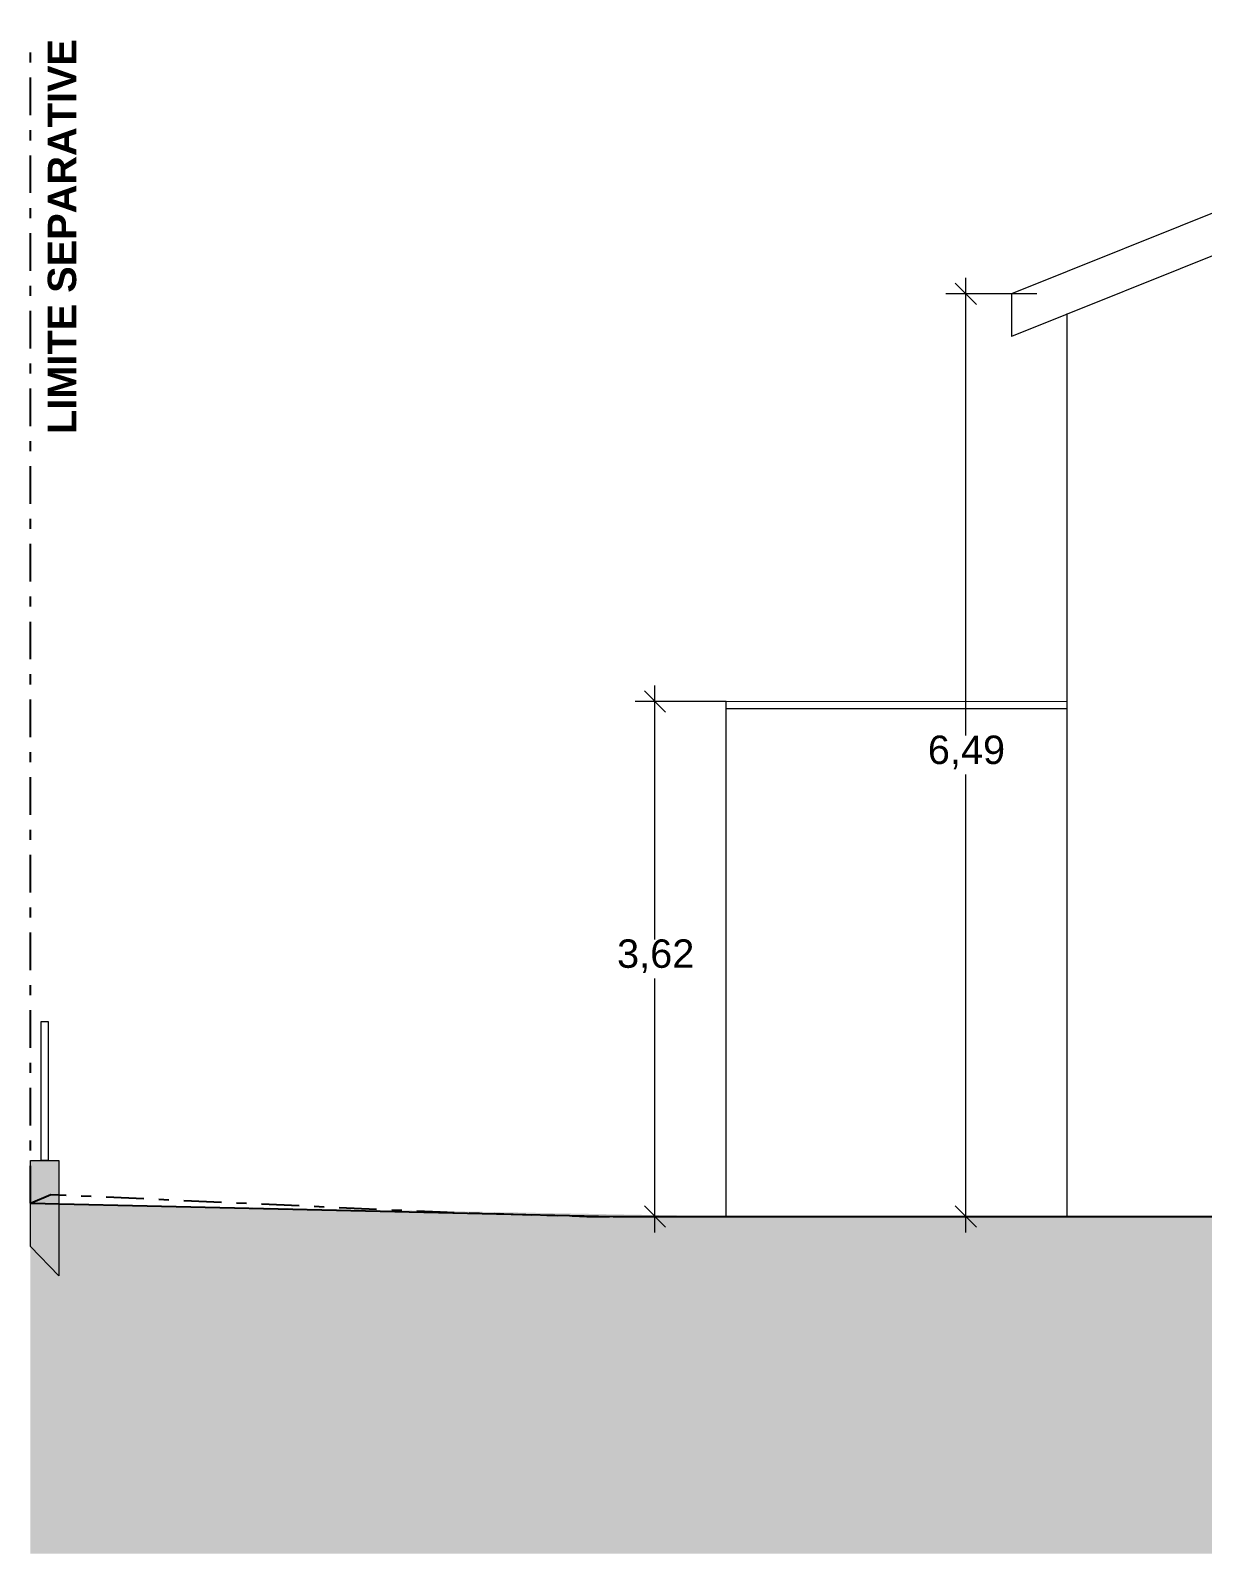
# Model space of a CAD drawing. Header units: millimetres. Extents: x 318905 to 439572, y -5133 to 105868.
# Drawn here: x 318905 to 327153, y -3082 to 7634 of the extents above; entities that cross this region are included whole.
import ezdxf

# ---------------------------------------------------------------- set-up
doc = ezdxf.new("R2010")
doc.units = ezdxf.units.MM
doc.header["$MEASUREMENT"] = 0
doc.linetypes.add('Axe', pattern=[546.805537, 264.583325, -105.833328, 70.555556, -105.833328])
doc.linetypes.add('Tiretet', pattern=[546.805537, 264.583325, -105.833328, 70.555556, -105.833328])
for name, color, linetype, lineweight in [('0_Stylo_No__1', 7, 'Continuous', 5), ('0_Stylo_No__98', 154, 'Continuous', 0), ('2D -  Dessin général_Stylo_No__1', 7, 'Continuous', 5), ('2D -  Dessin général_Stylo_No__141', 1, 'Continuous', 25), ('2D -  Dessin général_Stylo_No__21', 7, 'Continuous', 25), ('2D - Dessin général_Stylo_No__1', 7, 'Continuous', 5), ('2D - Dessins placés (Géomètre)_Stylo_No__141', 1, 'Continuous', 25), ('2D - Ttes échelles - Textes_Stylo_No__141', 1, 'Continuous', 25)]:
    doc.layers.add(name, color=color, linetype=linetype, lineweight=lineweight)
doc.layers.add('2D - Dessin général_Stylo_No__102', color=7, linetype='Continuous', lineweight=0, true_color=0xcccccc)
doc.styles.add('STYLE_GENERE_1', font='Arial')
doc.styles.add('STYLE_GENERE_3', font='')
doc.styles.get('STYLE_GENERE_3').set_extended_font_data('Arial')
doc.dimstyles.new('STYLE_GENERE__1', dxfattribs={"dimtxt": 200, "dimasz": 142.5, "dimexe": 0.18, "dimexo": 500, "dimgap": 0.09, "dimtad": 0, "dimtih": 1, "dimtoh": 1, "dimlfac": 0.001, "dimzin": 0, "dimdsep": 46, "dimtxsty": 'STYLE_GENERE_3', "dimblk": 'ARROWHEAD_6', "dimblk1": 'ARROWHEAD_6', "dimblk2": 'ARROWHEAD_6', "dimcen": 0.09, "dimclrd": 154, "dimclre": 154, "dimclrt": 154, "dimazin": 0, "dimtfac": 1, "dimtdec": 4, "dimtmove": 0, "dimatfit": 3, "dimfxl": 0, "dimtolj": 1, "dimtzin": 0, "dimarcsym": 0})

# ---------------------------------------------------------------- blocks, each defined once
blk = doc.blocks.new('*D115')
at = {"layer": '0_Stylo_No__98', "linetype": 'Continuous'}
for p, q in [((325487, 5782), (325487, 5894)), ((325562, 5707), (325412, 5857)), ((325987, 5782), (325346, 5782)), ((325487, 2673), (325487, 5782)), ((325487, -710), (325487, 2399)), ((325412, -635), (325562, -785)), ((325987, -710), (325346, -710)), ((325487, -822), (325487, -710))]:
    blk.add_line(p, q, dxfattribs=at)
at = {"layer": '0_Stylo_No__98', "insert": (325220, 2436), "char_height": 200, "attachment_point": 7, "style": 'STYLE_GENERE_3'}
blk.add_mtext('\\A1;{\\pql;\\fArial|b0|i0|c0|p34;6,49}', dxfattribs=at)
blk = doc.blocks.new('ARROWHEAD_6')
at = {"color": 0, "linetype": 'Continuous', "lineweight": 0}
for p, q in [((0, 0), (-1, 0)), ((-0.5, -0.5), (0.5, 0.5))]:
    blk.add_line(p, q, dxfattribs=at)
blk = doc.blocks.new('*D117')
at = {"layer": '0_Stylo_No__98', "linetype": 'Continuous'}
for p, q in [((323300, 2914), (323300, 3026)), ((323800, 2914), (323160, 2914)), ((323375, 2839), (323225, 2989)), ((323300, 1239), (323300, 2914)), ((323300, -710), (323300, 965)), ((323225, -635), (323375, -785)), ((323800, -710), (323160, -710)), ((323300, -822), (323300, -710))]:
    blk.add_line(p, q, dxfattribs=at)
at = {"layer": '0_Stylo_No__98', "insert": (323033, 1002), "char_height": 200, "attachment_point": 7, "style": 'STYLE_GENERE_3'}
blk.add_mtext('\\A1;{\\pql;\\fArial|b0|i0|c0|p34;3,62}', dxfattribs=at)

msp = doc.modelspace()

# ---------------------------------------------------------------- hatches: boundary and pattern name
at = {"layer": '2D - Dessin général_Stylo_No__1', "linetype": 'Continuous'}
msp.add_hatch(color=256, dxfattribs=at).paths.add_polyline_path([(319104.862, -1127.161), (318904.862, -922.294), (318904.862, -317.654), (319104.862, -317.654)])
at = {"layer": '2D - Dessin général_Stylo_No__102', "linetype": 'Continuous'}
h = msp.add_hatch(dxfattribs=at)
h.set_pattern_fill('Terre', color=256, style=0, pattern_type=2)
h.set_pattern_definition([(45, (0, 0), (-137.88582, 137.88582), []), (45, (-45.96, 45.96), (-275.77163, 275.77163), []), (45, (-91.92, 91.92), (-275.77163, 275.77163), []), (135, (-137.886, 137.886), (45.961939, 45.961939), [194.99999, -194.99999])])
h.paths.add_polyline_path([(318904.862, -617.654), (318904.862, -3081.888), (338632.232, -3081.888), (338632.232, -752.503), (334659.505, -699.223), (326197.286, -710), (323798.844, -710)])

# ---------------------------------------------------------------- linework, layer by layer
at = {"layer": '0_Stylo_No__1', "linetype": 'Continuous'}
for p, q in [((330428.75, 7634.319), (325808.741, 5781.969)), ((330428.75, 7334.319), (325808.741, 5481.969)), ((325808.741, 5781.969), (325808.741, 5481.969)), ((326197.286, 5642.293), (326197.286, -710))]:
    msp.add_line(p, q, dxfattribs=at)
at = {"layer": '2D -  Dessin général_Stylo_No__1', "linetype": 'Continuous'}
for p, q in [((323798.039, 2913.724), (326197.286, 2914.257)), ((323798.039, 2913.724), (323798.844, -710)), ((323798.05, 2863.724), (326197.297, 2864.257))]:
    msp.add_line(p, q, dxfattribs=at)
at = {"layer": '2D -  Dessin général_Stylo_No__1', "linetype": 'Continuous', "flags": 128}
msp.add_lwpolyline([(318979.862, -317.654), (318979.862, 662.346), (319029.862, 662.346), (319029.862, -317.654)], close=True, dxfattribs=at)
at = {"layer": '2D -  Dessin général_Stylo_No__141', "linetype": 'Tiretet', "flags": 128}
msp.add_lwpolyline([(318904.862, -617.654), (318904.862, 7486.643)], dxfattribs=at)
at = {"layer": '2D -  Dessin général_Stylo_No__21', "linetype": 'Continuous', "flags": 128}
msp.add_lwpolyline([(318904.862, -617.654), (323006.272, -710), (328930.181, -710), (335463.066, -710), (338632.232, -752.503)], dxfattribs=at)
at = {"layer": '2D - Dessin général_Stylo_No__1', "linetype": 'Continuous', "flags": 128}
msp.add_lwpolyline([(319104.862, -1127.161), (318904.862, -922.294), (318904.862, -317.654), (319104.862, -317.654)], close=True, dxfattribs=at)
at = {"layer": '2D - Dessins placés (Géomètre)_Stylo_No__141', "linetype": 'Axe', "flags": 128}
msp.add_lwpolyline([(318904.862, -617.654), (319048.088, -554.947), (321787.953, -678.555), (322820.219, -710), (326079.005, -710), (329880.572, -710), (333226.144, -680), (338367.421, -748.951)], dxfattribs=at)

# ---------------------------------------------------------------- texts
at = {"layer": '2D - Ttes échelles - Textes_Stylo_No__141', "linetype": 'Continuous', "insert": (319229.396, 4795.399), "char_height": 200, "attachment_point": 7, "rotation": 90, "style": 'STYLE_GENERE_1'}
msp.add_mtext('\\A1;{\\pql;\\fArial|b1|i0|c0|p34;LIMITE SEPARATIVE}', dxfattribs=at)

# ---------------------------------------------------------------- dimensions: what is measured, and where the dimension line sits
at = {"color": 154, "linetype": 'Continuous', "lineweight": 0}
for base, p2, picture, middle in [((325486.558, 5781.969), (325808.741, 5781.969), '*D115', (325514.756, 2535.985)), ((323300.172, 2913.724), (323798.039, 2913.724), '*D117', (323328.37, 1101.862))]:
    dim = msp.add_linear_dim(base=base, p1=(326197.286, -710), p2=p2, angle=90, dimstyle='STYLE_GENERE__1', dxfattribs=at)
    dim.commit()
    dim.dimension.update_dxf_attribs({"geometry": picture, "text_midpoint": middle, "dimtype": 160})

doc.saveas('drawing.dxf')
